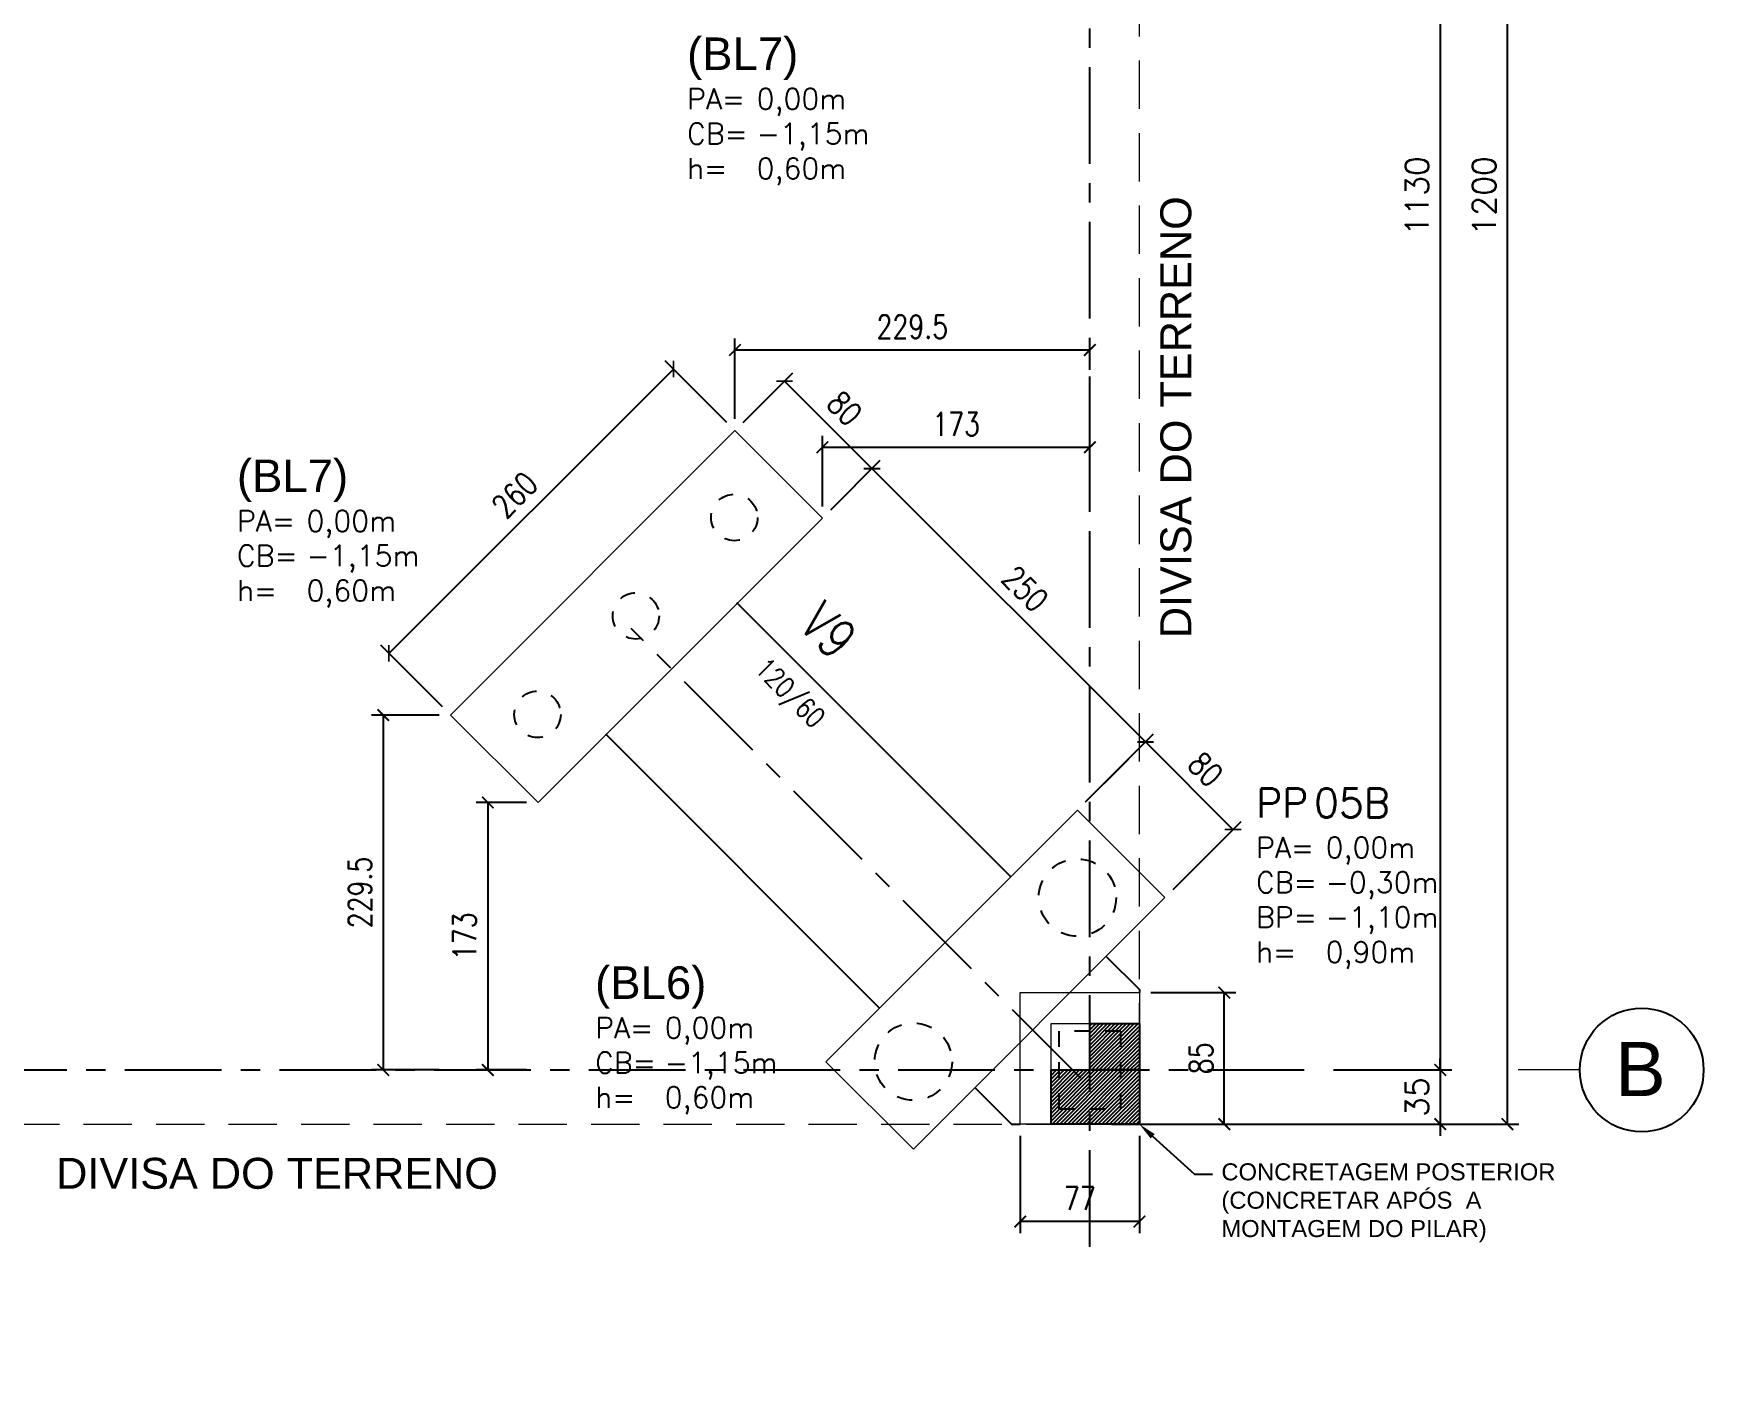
# Model space of a CAD drawing. Header units: millimetres. Extents: x 1792.4 to 1850.9, y 123.2 to 195.3.
# Drawn here: x 1837.84 to 1848.64, y 159.24 to 167.98 of the extents above; entities that cross this region are included whole.
import ezdxf
from ezdxf import colors
from ezdxf.entities.mleader import LeaderData, LeaderLine
from ezdxf.math import Vec2, Vec3

# ---------------------------------------------------------------- set-up
doc = ezdxf.new("R2010")
doc.units = ezdxf.units.MM
doc.header["$LTSCALE"] = 0.5
for name, pattern in [('_PTD_tracejado', [0.003, 0.002, -0.001]), ('CENTER', [2, 1.25, -0.25, 0.25, -0.25]), ('Hidden', [0.007144, 0.004763, -0.002381]), ('HIDDEN2', [0.1875, 0.125, -0.0625])]:
    doc.linetypes.add(name, pattern=pattern)
doc.layers.get('0').update_dxf_attribs({"color": 1})
for name, color, linetype in [('11', 3, 'Continuous'), ('227', 2, 'Continuous'), ('8', 3, 'Continuous'), ('concretagem posterior', 10, 'Continuous'), ('COTAS', 1, 'Continuous'), ('Descrição Pilar', 4, 'Continuous'), ('EIXOS', 242, 'CENTER'), ('ESTACAS', 2, 'Continuous'), ('PILAR', 5, 'Continuous'), ('vigas', 3, 'Continuous')]:
    doc.layers.add(name, color=color, linetype=linetype)
for name, color, linetype, lineweight in [('_Hidden_', 7, 'Hidden', 9), ('BLOCOS', 3, 'Continuous', 9), ('Grids', 7, 'Continuous', 9), ('Text Notes', 7, 'Continuous', 9)]:
    doc.layers.add(name, color=color, linetype=linetype, lineweight=lineweight)
doc.styles.add('Arial', font='arial.ttf', dxfattribs={"height": 0.1875})
doc.styles.add('Arial_2', font='arial.ttf', dxfattribs={"height": 0.1875})
doc.styles.add('ROMANS', font='romans.shx')
doc.styles.add('ROMANS2', font='romans.shx', dxfattribs={"width": 0.8})
doc.styles.add('SANB', font='sas_____.pfb')
doc.styles.add('SIMPLEX', font='SIMPLEX.shx', dxfattribs={"width": 0.8})
doc.dimstyles.new('75', dxfattribs={"dimtxt": 0.15, "dimasz": 0.075, "dimexe": 0.075, "dimexo": 0.075, "dimgap": 0.075, "dimtad": 1, "dimdec": 1, "dimlfac": 100, "dimrnd": 0.4995, "dimdsep": 46, "dimtxsty": 'ROMANS', "dimblk": 'ARCHTICK', "dimcen": 0.075, "dimclrd": 1, "dimclre": 1, "dimclrt": 2, "dimadec": 0, "dimazin": 0, "dimtfac": 1, "dimtdec": 1, "dimtix": 1, "dimtmove": 0, "dimatfit": 0, "dimldrblk": 'ARCHTICK', "dimfxl": 1, "dimtolj": 1, "dimtzin": 0, "dimarcsym": 0})
doc.dimstyles.new('75e', dxfattribs={"dimtxt": 0.15, "dimasz": 0.075, "dimexe": 0.075, "dimexo": 0.075, "dimgap": 0.075, "dimtad": 1, "dimdec": 1, "dimlfac": 100, "dimrnd": 0.5, "dimdsep": 46, "dimtxsty": 'ROMANS2', "dimblk": 'ARCHTICK', "dimcen": 0.075, "dimclrd": 1, "dimclre": 1, "dimclrt": 2, "dimadec": 0, "dimazin": 0, "dimtfac": 1, "dimtdec": 1, "dimtix": 1, "dimtmove": 0, "dimatfit": 0, "dimldrblk": 'ARCHTICK', "dimfxl": 1, "dimtolj": 1, "dimtzin": 0, "dimarcsym": 0})

# ---------------------------------------------------------------- blocks, each defined once
blk = doc.blocks.new('Grid - M_Cabeça da grade - Círculo _Padrão_ 2-409905-01_ Locação de Pilares')
at = {"layer": 'Grids'}
blk.add_line((0, 0.021), (0, 0.017), dxfattribs=at)
at = {"layer": 'Grids', "color": 146, "lineweight": 25, "true_color": 0x006b77}
blk.add_circle((0, 0.025), 0.004, dxfattribs=at)
blk = doc.blocks.new('_ArchTick')
at = {"color": 0, "linetype": 'ByBlock', "const_width": 0.15}
blk.add_lwpolyline([(-0.5, -0.5), (0.5, 0.5)], dxfattribs=at)
blk = doc.blocks.new('*D61')
at = {"layer": 'COTAS', "color": 1, "lineweight": -2, "transparency": 16777216}
for p, q in [((1846.243, 172.576), (1847.008, 172.576)), ((1846.933, 172.576), (1846.933, 161.276)), ((1846.243, 161.276), (1847.008, 161.276))]:
    blk.add_line(p, q, dxfattribs=at)
at = {"layer": 'DEFPOINTS', "color": 0, "transparency": 16777216}
for p in [(1846.168, 172.576), (1846.168, 161.276), (1846.933, 161.276)]:
    blk.add_point(p, dxfattribs=at)
at = {"layer": 'COTAS', "color": 1, "lineweight": -2, "transparency": 16777216, "xscale": 0.075, "yscale": 0.075, "zscale": 0.075}
for p, rotation in [((1846.933, 172.576), 90), ((1846.933, 161.276), 270)]:
    blk.add_blockref('_ArchTick', p, dxfattribs=dict(at, rotation=rotation))
at = {"layer": 'COTAS', "color": 2, "transparency": 16777216, "insert": (1846.783, 166.926), "char_height": 0.15, "width": 1.59435, "attachment_point": 5, "rotation": 90, "style": 'ROMANS'}
blk.add_mtext('\\A1;1130', dxfattribs=at)
blk = doc.blocks.new('*D65')
at = {"layer": 'COTAS', "color": 1, "lineweight": -2, "transparency": 16777216}
for p, q in [((1846.933, 161.276), (1846.933, 161.351)), ((1846.243, 161.276), (1847.008, 161.276)), ((1846.933, 161.276), (1846.933, 160.926)), ((1845.063, 160.926), (1847.008, 160.926)), ((1846.933, 160.926), (1846.933, 160.851))]:
    blk.add_line(p, q, dxfattribs=at)
at = {"layer": 'DEFPOINTS', "color": 0, "transparency": 16777216}
for p in [(1846.168, 161.276), (1844.988, 160.926), (1846.933, 160.926)]:
    blk.add_point(p, dxfattribs=at)
at = {"layer": 'COTAS', "color": 1, "lineweight": -2, "transparency": 16777216, "xscale": 0.075, "yscale": 0.075, "zscale": 0.075}
for p, rotation in [((1846.933, 161.276), 270), ((1846.933, 160.926), 90)]:
    blk.add_blockref('_ArchTick', p, dxfattribs=dict(at, rotation=rotation))
at = {"layer": 'COTAS', "color": 2, "transparency": 16777216, "insert": (1846.783, 161.101), "char_height": 0.15, "width": 1.36261, "attachment_point": 5, "rotation": 90, "style": 'ROMANS'}
blk.add_mtext('\\A1;35', dxfattribs=at)
blk = doc.blocks.new('*D66')
at = {"layer": 'COTAS', "color": 1, "lineweight": -2, "transparency": 16777216}
for p, q in [((1844.809, 172.926), (1847.442, 172.926)), ((1847.367, 160.926), (1847.367, 172.926)), ((1844.809, 160.926), (1847.442, 160.926))]:
    blk.add_line(p, q, dxfattribs=at)
at = {"layer": 'DEFPOINTS', "color": 0, "transparency": 16777216}
for p in [(1844.734, 172.926), (1847.367, 172.926), (1844.734, 160.926)]:
    blk.add_point(p, dxfattribs=at)
at = {"layer": 'COTAS', "color": 1, "lineweight": -2, "transparency": 16777216, "xscale": 0.075, "yscale": 0.075, "zscale": 0.075}
for p, rotation in [((1847.367, 172.926), 90), ((1847.367, 160.926), 270)]:
    blk.add_blockref('_ArchTick', p, dxfattribs=dict(at, rotation=rotation))
at = {"layer": 'COTAS', "color": 2, "transparency": 16777216, "insert": (1847.217, 166.926), "char_height": 0.15, "width": 1.36261, "attachment_point": 5, "rotation": 90, "style": 'ROMANS'}
blk.add_mtext('\\A1;1200', dxfattribs=at)
blk = doc.blocks.new('*D203')
at = {"layer": 'COTAS', "color": 1, "lineweight": -2, "transparency": 16777216}
for p, q in [((1840.136, 163.969), (1841.975, 165.807)), ((1842.32, 165.462), (1841.922, 165.86)), ((1840.482, 163.623), (1840.083, 164.022))]:
    blk.add_line(p, q, dxfattribs=at)
at = {"layer": 'DEFPOINTS', "color": 0, "transparency": 16777216}
for p in [(1841.975, 165.807), (1842.373, 165.409), (1840.535, 163.57)]:
    blk.add_point(p, dxfattribs=at)
at = {"layer": 'COTAS', "color": 1, "lineweight": -2, "transparency": 16777216, "xscale": 0.075, "yscale": 0.075, "zscale": 0.075}
for p, rotation in [((1841.975, 165.807), 45.00000000000089), ((1840.136, 163.969), 225.0000000000009)]:
    blk.add_blockref('_ArchTick', p, dxfattribs=dict(at, rotation=rotation))
at = {"layer": 'COTAS', "color": 2, "transparency": 16777216, "insert": (1840.949, 164.994), "char_height": 0.15, "attachment_point": 5, "rotation": 45, "style": 'ROMANS2'}
blk.add_mtext('\\A1;260', dxfattribs=at)
blk = doc.blocks.new('*D204')
at = {"layer": 'COTAS', "color": 1, "lineweight": -2, "transparency": 16777216}
for p, q in [((1844.64, 163.009), (1845.08, 163.449)), ((1845.027, 163.396), (1845.593, 162.83)), ((1845.206, 162.443), (1845.646, 162.883))]:
    blk.add_line(p, q, dxfattribs=at)
at = {"layer": 'DEFPOINTS', "color": 0, "transparency": 16777216}
for p in [(1844.587, 162.956), (1845.593, 162.83), (1845.153, 162.39)]:
    blk.add_point(p, dxfattribs=at)
at = {"layer": 'COTAS', "color": 1, "lineweight": -2, "transparency": 16777216, "xscale": 0.075, "yscale": 0.075, "zscale": 0.075}
for p, rotation in [((1845.027, 163.396), 134.9999999999998), ((1845.593, 162.83), 314.9999999999998)]:
    blk.add_blockref('_ArchTick', p, dxfattribs=dict(at, rotation=rotation))
at = {"layer": 'COTAS', "color": 2, "transparency": 16777216, "insert": (1845.416, 163.219), "char_height": 0.15, "attachment_point": 5, "rotation": 315, "style": 'ROMANS2'}
blk.add_mtext('\\A1;80', dxfattribs=at)
blk = doc.blocks.new('*D205')
at = {"layer": 'COTAS', "color": 1, "lineweight": -2, "transparency": 16777216}
for p, q in [((1842.426, 165.462), (1842.747, 165.782)), ((1843.259, 165.163), (1842.694, 165.729)), ((1842.992, 164.896), (1843.312, 165.217))]:
    blk.add_line(p, q, dxfattribs=at)
at = {"layer": 'DEFPOINTS', "color": 0, "transparency": 16777216}
for p in [(1842.694, 165.729), (1842.373, 165.409), (1842.939, 164.843)]:
    blk.add_point(p, dxfattribs=at)
at = {"layer": 'COTAS', "color": 1, "lineweight": -2, "transparency": 16777216, "xscale": 0.075, "yscale": 0.075, "zscale": 0.075}
for p, rotation in [((1842.694, 165.729), 134.9999999999971), ((1843.259, 165.163), 314.9999999999971)]:
    blk.add_blockref('_ArchTick', p, dxfattribs=dict(at, rotation=rotation))
at = {"layer": 'COTAS', "color": 2, "transparency": 16777216, "insert": (1843.082, 165.552), "char_height": 0.15, "attachment_point": 5, "rotation": 315, "style": 'ROMANS2'}
blk.add_mtext('\\A1;80', dxfattribs=at)
blk = doc.blocks.new('*D206')
at = {"layer": 'COTAS', "color": 1, "lineweight": -2, "transparency": 16777216}
for p, q in [((1842.992, 164.896), (1843.312, 165.217)), ((1843.259, 165.163), (1845.027, 163.396)), ((1844.76, 163.128), (1845.08, 163.449))]:
    blk.add_line(p, q, dxfattribs=at)
at = {"layer": 'DEFPOINTS', "color": 0, "transparency": 16777216}
for p in [(1842.939, 164.843), (1845.027, 163.396), (1844.707, 163.075)]:
    blk.add_point(p, dxfattribs=at)
at = {"layer": 'COTAS', "color": 1, "lineweight": -2, "transparency": 16777216, "xscale": 0.075, "yscale": 0.075, "zscale": 0.075}
for p, rotation in [((1843.259, 165.163), 134.9999999999996), ((1845.027, 163.396), 314.9999999999995)]:
    blk.add_blockref('_ArchTick', p, dxfattribs=dict(at, rotation=rotation))
at = {"layer": 'COTAS', "color": 2, "transparency": 16777216, "insert": (1844.249, 164.386), "char_height": 0.15, "attachment_point": 5, "rotation": 315, "style": 'ROMANS2'}
blk.add_mtext('\\A1;250', dxfattribs=at)
blk = doc.blocks.new('*D207')
at = {"layer": 'COTAS', "color": 1, "lineweight": -2, "transparency": 16777216}
for p, q in [((1844.218, 160.851), (1844.218, 160.221)), ((1844.988, 160.851), (1844.988, 160.221)), ((1844.988, 160.296), (1844.218, 160.296))]:
    blk.add_line(p, q, dxfattribs=at)
at = {"layer": 'DEFPOINTS', "color": 0, "transparency": 16777216}
for p in [(1844.218, 160.926), (1844.988, 160.926), (1844.218, 160.296)]:
    blk.add_point(p, dxfattribs=at)
at = {"layer": 'COTAS', "color": 1, "lineweight": -2, "transparency": 16777216, "xscale": 0.075, "yscale": 0.075, "zscale": 0.075, "rotation": 180}
blk.add_blockref('_ArchTick', (1844.218, 160.296), dxfattribs=at)
at = {"layer": 'COTAS', "color": 1, "lineweight": -2, "transparency": 16777216, "xscale": 0.075, "yscale": 0.075, "zscale": 0.075}
blk.add_blockref('_ArchTick', (1844.988, 160.296), dxfattribs=at)
at = {"layer": 'COTAS', "color": 2, "transparency": 16777216, "insert": (1844.603, 160.446), "char_height": 0.15, "attachment_point": 5, "style": 'ROMANS2'}
blk.add_mtext('\\A1;77', dxfattribs=at)
blk = doc.blocks.new('*D208')
at = {"layer": 'COTAS', "color": 1, "lineweight": -2, "transparency": 16777216}
for p, q in [((1845.063, 161.776), (1845.612, 161.776)), ((1845.537, 160.926), (1845.537, 161.776)), ((1845.063, 160.926), (1845.612, 160.926))]:
    blk.add_line(p, q, dxfattribs=at)
at = {"layer": 'DEFPOINTS', "color": 0, "transparency": 16777216}
for p in [(1844.988, 161.776), (1845.537, 161.776), (1844.988, 160.926)]:
    blk.add_point(p, dxfattribs=at)
at = {"layer": 'COTAS', "color": 1, "lineweight": -2, "transparency": 16777216, "xscale": 0.075, "yscale": 0.075, "zscale": 0.075}
for p, rotation in [((1845.537, 161.776), 90), ((1845.537, 160.926), 270)]:
    blk.add_blockref('_ArchTick', p, dxfattribs=dict(at, rotation=rotation))
at = {"layer": 'COTAS', "color": 2, "transparency": 16777216, "insert": (1845.387, 161.351), "char_height": 0.15, "attachment_point": 5, "rotation": 90, "style": 'ROMANS2'}
blk.add_mtext('\\A1;85', dxfattribs=at)
blk = doc.blocks.new('*D212')
at = {"layer": 'COTAS', "color": 1, "lineweight": -2, "transparency": 16777216}
for p, q in [((1842.939, 164.918), (1842.939, 165.376)), ((1844.668, 164.918), (1844.668, 165.376)), ((1842.939, 165.301), (1844.668, 165.301))]:
    blk.add_line(p, q, dxfattribs=at)
at = {"layer": 'DEFPOINTS', "color": 0, "transparency": 16777216}
for p in [(1844.668, 165.301), (1842.939, 164.843), (1844.668, 164.843)]:
    blk.add_point(p, dxfattribs=at)
at = {"layer": 'COTAS', "color": 1, "lineweight": -2, "transparency": 16777216, "xscale": 0.075, "yscale": 0.075, "zscale": 0.075, "rotation": 180}
blk.add_blockref('_ArchTick', (1842.939, 165.301), dxfattribs=at)
at = {"layer": 'COTAS', "color": 1, "lineweight": -2, "transparency": 16777216, "xscale": 0.075, "yscale": 0.075, "zscale": 0.075}
blk.add_blockref('_ArchTick', (1844.668, 165.301), dxfattribs=at)
at = {"layer": 'COTAS', "color": 2, "transparency": 16777216, "insert": (1843.803, 165.451), "char_height": 0.15, "attachment_point": 5, "style": 'ROMANS2'}
blk.add_mtext('\\A1;173', dxfattribs=at)
blk = doc.blocks.new('*D213')
at = {"layer": 'COTAS', "color": 1, "lineweight": -2, "transparency": 16777216}
for p, q in [((1842.373, 165.484), (1842.373, 166.005)), ((1844.668, 165.801), (1844.668, 166.005)), ((1842.373, 165.93), (1844.668, 165.93))]:
    blk.add_line(p, q, dxfattribs=at)
at = {"layer": 'DEFPOINTS', "color": 0, "transparency": 16777216}
for p in [(1844.668, 165.93), (1844.668, 165.726), (1842.373, 165.409)]:
    blk.add_point(p, dxfattribs=at)
at = {"layer": 'COTAS', "color": 1, "lineweight": -2, "transparency": 16777216, "xscale": 0.075, "yscale": 0.075, "zscale": 0.075, "rotation": 180}
blk.add_blockref('_ArchTick', (1842.373, 165.93), dxfattribs=at)
at = {"layer": 'COTAS', "color": 1, "lineweight": -2, "transparency": 16777216, "xscale": 0.075, "yscale": 0.075, "zscale": 0.075}
blk.add_blockref('_ArchTick', (1844.668, 165.93), dxfattribs=at)
at = {"layer": 'COTAS', "color": 2, "transparency": 16777216, "insert": (1843.52, 166.08), "char_height": 0.15, "attachment_point": 5, "style": 'ROMANS2'}
blk.add_mtext('\\A1;229.5', dxfattribs=at)
blk = doc.blocks.new('*D214')
at = {"layer": 'COTAS', "color": 1, "lineweight": -2, "transparency": 16777216}
for p, q in [((1840.46, 163.57), (1840.024, 163.57)), ((1840.099, 163.57), (1840.099, 161.276)), ((1840.46, 161.276), (1840.024, 161.276))]:
    blk.add_line(p, q, dxfattribs=at)
at = {"layer": 'DEFPOINTS', "color": 0, "transparency": 16777216}
for p in [(1840.535, 163.57), (1840.099, 161.276), (1840.535, 161.276)]:
    blk.add_point(p, dxfattribs=at)
at = {"layer": 'COTAS', "color": 1, "lineweight": -2, "transparency": 16777216, "xscale": 0.075, "yscale": 0.075, "zscale": 0.075}
for p, rotation in [((1840.099, 163.57), 90), ((1840.099, 161.276), 270)]:
    blk.add_blockref('_ArchTick', p, dxfattribs=dict(at, rotation=rotation))
at = {"layer": 'COTAS', "color": 2, "transparency": 16777216, "insert": (1839.949, 162.423), "char_height": 0.15, "attachment_point": 5, "rotation": 90, "style": 'ROMANS2'}
blk.add_mtext('\\A1;229.5', dxfattribs=at)
blk = doc.blocks.new('*D215')
at = {"layer": 'COTAS', "color": 1, "lineweight": -2, "transparency": 16777216}
for p, q in [((1841.025, 163.005), (1840.7, 163.005)), ((1840.775, 163.005), (1840.775, 161.276)), ((1841.025, 161.276), (1840.7, 161.276))]:
    blk.add_line(p, q, dxfattribs=at)
at = {"layer": 'DEFPOINTS', "color": 0, "transparency": 16777216}
for p in [(1841.1, 163.005), (1840.775, 161.276), (1841.1, 161.276)]:
    blk.add_point(p, dxfattribs=at)
at = {"layer": 'COTAS', "color": 1, "lineweight": -2, "transparency": 16777216, "xscale": 0.075, "yscale": 0.075, "zscale": 0.075}
for p, rotation in [((1840.775, 163.005), 90), ((1840.775, 161.276), 270)]:
    blk.add_blockref('_ArchTick', p, dxfattribs=dict(at, rotation=rotation))
at = {"layer": 'COTAS', "color": 2, "transparency": 16777216, "insert": (1840.625, 162.14), "char_height": 0.15, "attachment_point": 5, "rotation": 90, "style": 'ROMANS2'}
blk.add_mtext('\\A1;173', dxfattribs=at)

msp = doc.modelspace()

# ---------------------------------------------------------------- hatches: boundary and pattern name
at = {"layer": 'concretagem posterior', "linetype": 'Continuous', "ltscale": 0.5}
h = msp.add_hatch(dxfattribs=at)
h.set_pattern_fill('ANSI31', color=10, scale=0.0055)
h.set_pattern_definition([(45, (160.219941, -190.603245), (-0.01234785217, 0.01234785217), [])])
h.paths.add_polyline_path([(1844.6677, 161.2758), (1844.9877, 161.2758), (1844.9877, 161.5758), (1844.6677, 161.5758)])
h = msp.add_hatch(dxfattribs=at)
h.set_pattern_fill('ANSI31', color=10, scale=0.0055)
h.set_pattern_definition([(45, (160.219941, -190.253245), (-0.01234785217, 0.01234785217), [])])
h.paths.add_polyline_path([(1844.4177, 161.2758), (1844.4177, 160.9258), (1844.9877, 160.9258), (1844.9877, 161.2758)])

# ---------------------------------------------------------------- linework, layer by layer
at = {"layer": '_Hidden_', "color": 150, "linetype": 'HIDDEN2', "ltscale": 5, "true_color": 0x0080ff}
for p, q in [((1844.9877, 160.9258), (1844.9877, 172.9258)), ((1802.0677, 160.9258), (1844.9877, 160.9258))]:
    msp.add_line(p, q, dxfattribs=at)
at = {"layer": 'BLOCOS'}
for points in [[(1840.5347, 163.5703), (1842.3732, 165.4088), (1842.9389, 164.8431), (1841.1004, 163.0046)], [(1842.9609, 161.3296), (1844.5873, 162.9559), (1845.1529, 162.3902), (1843.5266, 160.7639)]]:
    msp.add_lwpolyline(points, close=True, dxfattribs=at)
at = {"layer": 'BLOCOS', "color": 4}
for points in [[(1844.2177, 161.7758), (1844.9877, 161.7758), (1844.9877, 160.9258), (1844.2177, 160.9258)], [(1844.4177, 161.5758), (1844.9877, 161.5758), (1844.9877, 160.9258), (1844.4177, 160.9258)]]:
    msp.add_lwpolyline(points, close=True, dxfattribs=at)
at = {"layer": 'concretagem posterior', "color": 10, "linetype": 'Continuous', "ltscale": 0.5}
for points in [[(1844.6677, 161.5758), (1844.9877, 161.5758), (1844.9877, 161.2758), (1844.6677, 161.2758)], [(1844.4177, 161.2758), (1844.9877, 161.2758), (1844.9877, 160.9258), (1844.4177, 160.9258)]]:
    msp.add_lwpolyline(points, close=True, dxfattribs=at)
at = {"layer": 'EIXOS'}
for p, q in [((1844.6677, 160.1336), (1844.6677, 173.3258)), ((1844.6098, 161.2224), (1841.7029, 164.1294)), ((1802.4277, 161.2758), (1846.1677, 161.2758))]:
    msp.add_line(p, q, dxfattribs=at)
at = {"layer": 'ESTACAS', "color": 1, "linetype": 'HIDDEN2'}
for centre, radius in [((1842.369, 164.8473), 0.15), ((1841.7326, 164.211), 0.15), ((1841.0962, 163.5746), 0.15), ((1844.5873, 162.3902), 0.25), ((1843.5266, 161.3296), 0.25)]:
    msp.add_circle(centre, radius, dxfattribs=at)
at = {"layer": 'PILAR', "color": 2, "linetype": 'HIDDEN2'}
msp.add_lwpolyline([(1844.4677, 161.0258), (1844.8677, 161.0258), (1844.8677, 161.5258), (1844.4677, 161.5258)], close=True, dxfattribs=at)
at = {"layer": 'vigas'}
for points in [[(1842.3841, 164.2968), (1844.1561, 162.5247)], [(1841.5355, 163.4482), (1843.3076, 161.6762)], [(1844.7732, 162.0105), (1844.9877, 161.796), (1844.9877, 161.7758)], [(1843.9247, 161.162), (1844.1608, 160.9258), (1844.2177, 160.9258)]]:
    msp.add_lwpolyline(points, dxfattribs=at)

# ---------------------------------------------------------------- block references
at = {"layer": 'Grids', "xscale": 99.99999999999993, "yscale": 99.99999999999993, "zscale": 99.99999999999993, "rotation": 269.9999999999996}
msp.add_blockref('Grid - M_Cabeça da grade - Círculo _Padrão_ 2-409905-01_ Locação de Pilares', (1845.7359, 161.2758), dxfattribs=at)

# ---------------------------------------------------------------- texts
at = {"layer": '11', "color": 2, "linetype": 'Continuous', "style": 'SIMPLEX', "width": 0.8}
msp.add_text('120/60', height=0.13, rotation=315, dxfattribs=at).set_placement((1842.4927, 163.8612))
at = {"layer": '227', "color": 6, "style": 'SANB'}
for s, p in [('(BL7)', (1842.0634, 167.7394)), ('(BL7)', (1839.153, 165.0113)), ('(BL6)', (1841.4688, 161.735))]:
    msp.add_text(s, height=0.2106, dxfattribs=at).set_placement(p)
at = {"layer": '8', "linetype": 'Continuous', "style": 'SIMPLEX', "width": 0.8}
msp.add_text('V9', height=0.25, rotation=315, dxfattribs=at).set_placement((1842.7756, 164.144))
at = {"layer": 'Descrição Pilar', "color": 2, "style": 'ROMANS'}
for s, p in [('PA=', (1842.0634, 167.4856)), ('0,00m', (1842.5134, 167.4856)), ('CB=', (1842.0634, 167.2606)), ('-1,15m', (1842.5134, 167.2606)), ('h=', (1842.0634, 167.0356)), ('0,60m', (1842.5134, 167.0356)), ('PA=', (1839.153, 164.7574)), ('0,00m', (1839.603, 164.7574)), ('CB=', (1839.153, 164.5324)), ('-1,15m', (1839.603, 164.5324)), ('h=', (1839.153, 164.3074)), ('0,60m', (1839.603, 164.3074)), ('PA=', (1845.7424, 162.6463)), ('0,00m', (1846.1924, 162.6463)), ('CB=', (1845.7424, 162.4213)), ('-0,30m', (1846.1924, 162.4213)), ('BP=', (1845.7424, 162.1963)), ('-1,10m', (1846.1924, 162.1963)), ('h=', (1845.7424, 161.9713)), ('0,90m', (1846.1924, 161.9713)), ('PA=', (1841.4688, 161.4812)), ('0,00m', (1841.9188, 161.4812)), ('CB=', (1841.4688, 161.2562)), ('-1,15m', (1841.9188, 161.2562)), ('h=', (1841.4688, 161.0312)), ('0,60m', (1841.9188, 161.0312))]:
    msp.add_text(s, height=0.135, dxfattribs=at).set_placement(p)
at = {"layer": 'Descrição Pilar', "style": 'ROMANS'}
for s, p in [('PP', (1845.7424, 162.9088)), ('05B', (1846.1174, 162.9088))]:
    msp.add_text(s, height=0.1875, dxfattribs=at).set_placement(p)
at = {"layer": 'Grids', "insert": (1848.0648, 161.4572), "char_height": 0.35, "width": 0.400844, "attachment_point": 1, "style": 'Arial'}
msp.add_mtext('B', dxfattribs=at)
at = {"layer": 'Text Notes', "color": 150, "linetype": '_PTD_tracejado', "lineweight": 18, "true_color": 0x0080ff, "insert": (1845.1233, 164.0676), "char_height": 0.2, "width": 3.527425, "attachment_point": 1, "rotation": 90, "style": 'Arial_2'}
msp.add_mtext('DIVISA DO TERRENO', dxfattribs=at)
at = {"layer": 'Text Notes', "color": 150, "linetype": '_PTD_tracejado', "lineweight": 18, "true_color": 0x0080ff, "insert": (1837.9844, 160.708), "char_height": 0.2, "width": 3.527425, "attachment_point": 1, "style": 'Arial_2'}
msp.add_mtext('DIVISA DO TERRENO', dxfattribs=at)

# ---------------------------------------------------------------- dimensions: what is measured, and where the dimension line sits
at = {"layer": 'COTAS'}
for base, p1, p2, angle, dimstyle, override, picture, middle in [((1847.3669, 172.9258), (1844.7336, 160.9258), (1844.7336, 172.9258), 90, '75', {"dimrnd": 0.5}, '*D66', (1847.2169, 166.9258)), ((1846.9331, 161.2758), (1846.1677, 172.5758), (1846.1677, 161.2758), 90, '75', {"dimrnd": 0.5}, '*D61', (1846.7831, 166.9258)), ((1845.5927, 162.83), (1844.5873, 162.9559), (1845.1529, 162.3902), 135, '75e', {"dimtmove": 1}, '*D204', (1845.4159, 163.2189)), ((1846.9331, 160.9258), (1846.1677, 161.2758), (1844.9877, 160.9258), 90, '75', {"dimrnd": 0.5}, '*D65', (1846.7831, 161.1008))]:
    dim = msp.add_linear_dim(base=base, p1=p1, p2=p2, angle=angle, dimstyle=dimstyle, override=override, dxfattribs=at)
    dim.commit()
    dim.dimension.update_dxf_attribs({"geometry": picture, "text_midpoint": middle})
for base, p1, p2, picture, middle in [((1844.66772, 165.92978), (1842.3732, 165.40879), (1844.66772, 165.72557), '*D213', (1843.52046, 166.07978)), ((1844.6677, 165.3008), (1842.9389, 164.8431), (1844.6677, 164.8431), '*D212', (1843.8033, 165.4508)), ((1844.2177, 160.2964), (1844.9877, 160.9258), (1844.2177, 160.9258), '*D207', (1844.6027, 160.4464))]:
    dim = msp.add_linear_dim(base=base, p1=p1, p2=p2, dimstyle='75e', dxfattribs=at)
    dim.commit()
    dim.dimension.update_dxf_attribs({"geometry": picture, "text_midpoint": middle})
for p1, p2, distance, picture, middle in [((1840.5347, 163.5703), (1842.3732, 165.4088), 0.5636, '*D203', (1840.9494, 164.9942)), ((1842.9389, 164.8431), (1842.3732, 165.4088), -0.4531, '*D205', (1843.0825, 165.5524)), ((1842.9389, 164.8431), (1844.7067, 163.0753), 0.4531, '*D206', (1844.2492, 164.3856))]:
    dim = msp.add_aligned_dim(p1=p1, p2=p2, distance=distance, dimstyle='75e', dxfattribs=at)
    dim.commit()
    dim.dimension.update_dxf_attribs({"geometry": picture, "text_midpoint": middle})
for base, p1, p2, picture, middle in [((1840.09889, 161.27579), (1840.53472, 163.57031), (1840.53472, 161.27579), '*D214', (1839.94889, 162.42305)), ((1840.7752, 161.2758), (1841.1004, 163.0046), (1841.1004, 161.2758), '*D215', (1840.6252, 162.1402)), ((1845.5368, 161.7758), (1844.9877, 160.9258), (1844.9877, 161.7758), '*D208', (1845.3868, 161.3508))]:
    dim = msp.add_linear_dim(base=base, p1=p1, p2=p2, angle=90, dimstyle='75e', dxfattribs=at)
    dim.commit()
    dim.dimension.update_dxf_attribs({"geometry": picture, "text_midpoint": middle})

# ---------------------------------------------------------------- leaders
at = {"layer": 'concretagem posterior', "color": 10, "linetype": 'Continuous', "ltscale": 0.5}
ml = msp.add_multileader_mtext('Standard', dxfattribs=at)
ml.set_content('{\\C10;CONCRETAGEM POSTERIOR\\P\\pxql;(CONCRETAR APÓS  A\\PMONTAGEM DO PILAR)}', color=12, style='Arial')
ml.set_leader_properties()
ml.build(insert=Vec2(0, 0))
ml.multileader.update_dxf_attribs({"text_right_attachment_type": 6, "dogleg_length": 0.133, "arrow_head_size": 0.1163})
ctx = ml.context
ctx.base_point, ctx.char_height, ctx.arrow_head_size, ctx.landing_gap_size, ctx.plane_origin = Vec3(1845.4599, 160.6014), 0.11, 0.1163, 0.0582, Vec3(1837.8273, 162.1608)
ctx.right_attachment = 6
notes = []
notes.append((ctx, [(1, (1, 1, 0), (1845.3436, 160.6014), (1, 0), 0.1163, [(0, [(1844.9877, 160.9258)], 0, [])])]))
ctx.mtext.insert, ctx.mtext.flow_direction = Vec3(1845.5181, 160.6726), 5
for ctx, leaders in notes:
    for number, flags, end, landing, length, lines in leaders:
        leader = LeaderData()
        leader.index, (leader.has_last_leader_line, leader.has_dogleg_vector, leader.attachment_direction) = number, flags
        leader.last_leader_point, leader.dogleg_vector, leader.dogleg_length = Vec3(end), Vec3(landing), length
        for number, points, colour, breaks in lines:
            line = LeaderLine()
            line.index, line.vertices, line.color, line.breaks = number, Vec3.list(points), colors.encode_raw_color(colour), breaks
            leader.lines.append(line)
        ctx.leaders.append(leader)

doc.saveas('drawing.dxf')
